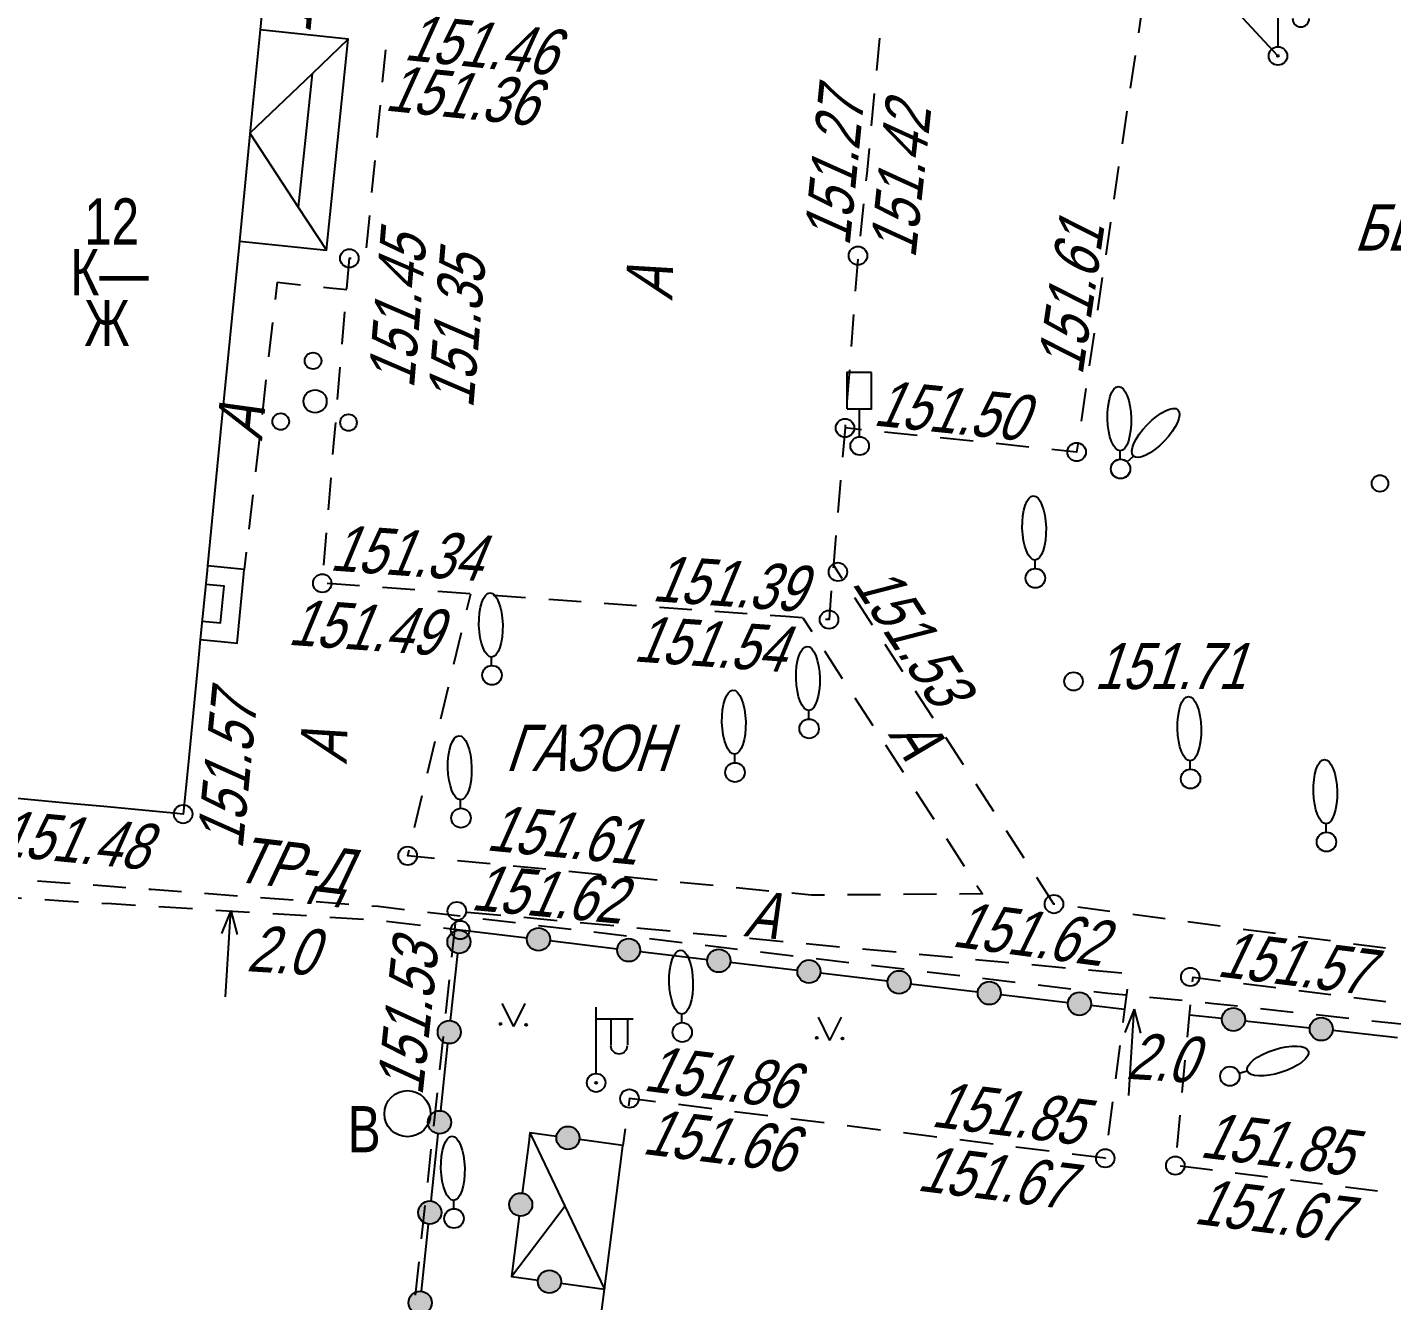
# Model space of a CAD drawing. Header units: metres. Extents: x 4400 to 4556, y 11262 to 11402.
# Drawn here: x 4447.08 to 4476.61, y 11345.81 to 11373.39 of the extents above; entities that cross this region are included whole.
import ezdxf
from ezdxf.enums import TextEntityAlignment as Align

# ---------------------------------------------------------------- set-up
doc = ezdxf.new("R2010")
doc.units = ezdxf.units.M
doc.header["$MEASUREMENT"] = 0
for name, color, linetype, lineweight in [('Вентиляторы', 7, 'Continuous', 25), ('Внутреннее заполнение', 7, 'Continuous', 25), ('Выгребные ямы', 7, 'Continuous', 25), ('Горизонтали', 7, 'Continuous', 25), ('Граница улицы', 7, 'Continuous', 25), ('Здания', 7, 'Continuous', 25), ('Крыльца', 7, 'Continuous', 25), ('Леса и газоны', 7, 'Continuous', 25), ('Ограды', 7, 'Continuous', 25), ('Отдельно стоящее дерево', 7, 'Continuous', 25), ('Светофоры', 7, 'Continuous', 25), ('Фонари', 7, 'Continuous', 25), ('Фонтаны', 7, 'Continuous', 25), ('Части зданий', 7, 'Continuous', 25)]:
    doc.layers.add(name, color=color, linetype=linetype, lineweight=lineweight)
doc.styles.add('Style-RUSSIAN_1251', font='RUSSIAN_1251.shx')
doc.styles.add('Style-RUSSIAN_1251 I 0.32289', font='RUSSIAN_1251.shx', dxfattribs={"oblique": 18.5})

# ---------------------------------------------------------------- blocks, each defined once
blk = doc.blocks.new('PIKET_138')
at = {"layer": 'Горизонтали', "color": 7, "linetype": 'Continuous', "lineweight": 25}
blk.add_arc((0, 0), 0.2, 0, 360, dxfattribs=at)
blk = doc.blocks.new('PIKET_139')
at = {"layer": 'Горизонтали', "color": 7, "linetype": 'Continuous', "lineweight": 25}
blk.add_arc((0, 0), 0.2, 0, 360, dxfattribs=at)
blk = doc.blocks.new('PIKET_140')
at = {"layer": 'Горизонтали', "color": 7, "linetype": 'Continuous', "lineweight": 25}
blk.add_arc((0, 0), 0.2, 0, 360, dxfattribs=at)
blk = doc.blocks.new('PIKET_143')
at = {"layer": 'Горизонтали', "color": 7, "linetype": 'Continuous', "lineweight": 25}
blk.add_arc((0, 0), 0.2, 0, 360, dxfattribs=at)
blk = doc.blocks.new('PIKET_144')
at = {"layer": 'Горизонтали', "color": 7, "linetype": 'Continuous', "lineweight": 25}
blk.add_arc((0, 0), 0.2, 0, 360, dxfattribs=at)
blk = doc.blocks.new('PIKET_145')
at = {"layer": 'Горизонтали', "color": 7, "linetype": 'Continuous', "lineweight": 25}
blk.add_arc((0, 0), 0.2, 0, 360, dxfattribs=at)
blk = doc.blocks.new('PIKET_146')
at = {"layer": 'Горизонтали', "color": 7, "linetype": 'Continuous', "lineweight": 25}
blk.add_arc((0, 0), 0.2, 0, 360, dxfattribs=at)
blk = doc.blocks.new('PIKET_147')
at = {"layer": 'Горизонтали', "color": 7, "linetype": 'Continuous', "lineweight": 25}
blk.add_arc((0, 0), 0.2, 0, 360, dxfattribs=at)
blk = doc.blocks.new('PIKET_148')
at = {"layer": 'Горизонтали', "color": 7, "linetype": 'Continuous', "lineweight": 25}
blk.add_arc((0, 0), 0.2, 0, 360, dxfattribs=at)
blk = doc.blocks.new('PIKET_149')
at = {"layer": 'Горизонтали', "color": 7, "linetype": 'Continuous', "lineweight": 25}
blk.add_arc((0, 0), 0.2, 0, 360, dxfattribs=at)
blk = doc.blocks.new('ARKATR')
at = {"layer": 'Фонтаны', "color": 7, "linetype": 'Continuous', "lineweight": 25, "flags": 128}
for points in [[(0, 1.875), (-0.169, 1.361)], [(0, 0), (0, 1.875)], [(0, 1.875), (0.17, 1.361)]]:
    blk.add_lwpolyline(points, dxfattribs=at)
blk = doc.blocks.new('PIKET_150')
at = {"layer": 'Горизонтали', "color": 7, "linetype": 'Continuous', "lineweight": 25}
blk.add_arc((0, 0), 0.2, 0, 360, dxfattribs=at)
blk = doc.blocks.new('PIKET_151')
at = {"layer": 'Горизонтали', "color": 7, "linetype": 'Continuous', "lineweight": 25}
blk.add_arc((0, 0), 0.2, 0, 360, dxfattribs=at)
blk = doc.blocks.new('PIKET_152')
at = {"layer": 'Горизонтали', "color": 7, "linetype": 'Continuous', "lineweight": 25}
blk.add_arc((0, 0), 0.2, 0, 360, dxfattribs=at)
blk = doc.blocks.new('PIKET_168')
at = {"layer": 'Горизонтали', "color": 7, "linetype": 'Continuous', "lineweight": 25}
blk.add_arc((0, 0), 0.2, 0, 360, dxfattribs=at)
blk = doc.blocks.new('KUST1_18')
at = {"layer": 'Отдельно стоящее дерево', "color": 7, "linetype": 'Continuous', "lineweight": 25}
for centre, radius in [((-0.044, 0.877), 0.18), ((0, 0), 0.25), ((-0.745, -0.439), 0.18), ((0.723, -0.461), 0.18)]:
    blk.add_arc(centre, radius, 0, 360, dxfattribs=at)
blk = doc.blocks.new('PIKET_172')
at = {"layer": 'Горизонтали', "color": 7, "linetype": 'Continuous', "lineweight": 25}
blk.add_arc((0, 0), 0.2, 0, 360, dxfattribs=at)
blk = doc.blocks.new('FONAR5_4')
at = {"layer": 'Фонари', "color": 7, "linetype": 'Continuous', "lineweight": 25}
for p, q in [((0.003, 0.2), (0.003, 1.641)), ((0.017, 1.388), (0.805, 1.388)), ((0.322, 1.371), (0.322, 0.816)), ((0.676, 1.378), (0.676, 0.823))]:
    blk.add_line(p, q, dxfattribs=at)
for centre, radius, start, end in [((0.496, 0.809), 0.181, 180, 0), ((0, 0), 0.2, 0, 360), ((0, 0), 0.02, 0, 360)]:
    blk.add_arc(centre, radius, start, end, dxfattribs=at)
blk = doc.blocks.new('DORZN1_6')
at = {"layer": 'Светофоры', "color": 7, "linetype": 'Continuous', "lineweight": 25}
for p, q in [((-0.27, 0.806), (-0.27, 1.603)), ((-0.27, 1.598), (0.252, 1.598)), ((0.252, 0.792), (0.252, 1.589)), ((-0.27, 0.801), (0.248, 0.801)), ((-0.004, 0.2), (-0.004, 0.801))]:
    blk.add_line(p, q, dxfattribs=at)
blk.add_arc((0, 0), 0.2, 0, 360, dxfattribs=at)
blk = doc.blocks.new('PIKET_174')
at = {"layer": 'Горизонтали', "color": 7, "linetype": 'Continuous', "lineweight": 25}
blk.add_arc((0, 0), 0.2, 0, 360, dxfattribs=at)
blk = doc.blocks.new('PIKET_175')
at = {"layer": 'Горизонтали', "color": 7, "linetype": 'Continuous', "lineweight": 25}
blk.add_arc((0, 0), 0.2, 0, 360, dxfattribs=at)
blk = doc.blocks.new('STRFON_1')
at = {"layer": 'Фонари', "color": 7, "linetype": 'Continuous', "lineweight": 25, "flags": 128}
for points in [[(0, 0), (2.5, 0)], [(2.5, 0), (2.025, 0.157)], [(2.5, 0), (2.025, -0.157)]]:
    blk.add_lwpolyline(points, dxfattribs=at)
blk = doc.blocks.new('msdElementTypeLineString_40')
at = {"layer": 'Граница улицы', "color": 7, "linetype": 'Continuous', "lineweight": 25}
for p, q in [((1.282, 6.18), (1.365, 6.526)), ((8.553, 6.01), (8.747, 5.712)), ((0.998, 5.002), (1.165, 5.694)), ((9.019, 5.293), (9.407, 4.696)), ((0.715, 3.824), (0.882, 4.516)), ((9.68, 4.276), (10.067, 3.68)), ((0.432, 2.646), (0.598, 3.338)), ((10.34, 3.26), (10.728, 2.663)), ((0.148, 1.467), (0.315, 2.16)), ((11, 2.244), (11.388, 1.647)), ((11.661, 1.228), (12.048, 0.631)), ((1.785, 0.68), (1.077, 0.749)), ((2.991, 0.562), (2.283, 0.631)), ((4.197, 0.444), (3.489, 0.513)), ((5.403, 0.326), (4.695, 0.396)), ((6.61, 0.209), (5.901, 0.278)), ((7.816, 0.091), (7.107, 0.16)), ((10.235, 0.012), (9.523, 0.006)), ((11.447, 0.021), (10.735, 0.016))]:
    blk.add_line(p, q, dxfattribs=at)
at = {"layer": 'Граница улицы', "color": 7, "linetype": 'Continuous', "lineweight": 25, "flags": 128}
for points in [[(0.579, 0.798), (0.001, 0.854), (0.031, 0.981)], [(9.023, 0.003), (8.742, 0), (8.313, 0.042)], [(12.321, 0.212), (12.44, 0.029), (11.947, 0.025)]]:
    blk.add_lwpolyline(points, dxfattribs=at)
blk = doc.blocks.new('msdElementTypeLineString_41')
at = {"layer": 'Части зданий', "color": 7, "linetype": 'Continuous', "lineweight": 25}
for p, q in [((0.712, 6.22), (0.669, 5.846)), ((0.612, 5.35), (0.527, 4.603)), ((0.47, 4.106), (0.385, 3.359)), ((0.328, 2.862), (0.243, 2.115)), ((0.186, 1.618), (0.1, 0.871)), ((0.044, 0.374), (0.001, 0.001))]:
    blk.add_line(p, q, dxfattribs=at)
blk = doc.blocks.new('msdElementTypeLineString_42')
at = {"layer": 'Граница улицы', "color": 7, "linetype": 'Continuous', "lineweight": 25}
blk.add_line((0.001, 0.157), (0.506, 0.105), dxfattribs=at)
at = {"layer": 'Граница улицы', "color": 7, "linetype": 'Continuous', "lineweight": 25, "flags": 128}
blk.add_lwpolyline([(1.003, 0.053), (1.132, 0.04), (1.508, 0.001)], dxfattribs=at)
blk = doc.blocks.new('msdElementTypeLineString_43')
at = {"layer": 'Граница улицы', "color": 7, "linetype": 'Continuous', "lineweight": 25}
for p, q in [((4.966, 21.578), (5.308, 21.476)), ((5.788, 21.334), (6.473, 21.131)), ((6.952, 20.989), (7.637, 20.785)), ((8.048, 20.599), (7.944, 19.892)), ((7.871, 19.398), (7.767, 18.691)), ((7.694, 18.196), (7.59, 17.489)), ((7.517, 16.995), (7.413, 16.288)), ((7.34, 15.793), (7.236, 15.086)), ((7.163, 14.592), (7.059, 13.885)), ((6.986, 13.39), (6.882, 12.683)), ((6.809, 12.189), (6.705, 11.482)), ((6.632, 10.987), (6.528, 10.28)), ((6.455, 9.786), (6.351, 9.079)), ((6.278, 8.584), (6.174, 7.877)), ((6.101, 7.383), (5.997, 6.676)), ((5.924, 6.181), (5.82, 5.474)), ((5.747, 4.98), (5.643, 4.273)), ((5.57, 3.778), (5.466, 3.071)), ((5.393, 2.576), (5.289, 1.87)), ((5.216, 1.375), (5.112, 0.668)), ((0.356, 0.484), (0.001, 0.521)), ((1.564, 0.358), (0.854, 0.432)), ((2.772, 0.233), (2.062, 0.307)), ((3.98, 0.107), (3.27, 0.181))]:
    blk.add_line(p, q, dxfattribs=at)
at = {"layer": 'Граница улицы', "color": 7, "linetype": 'Continuous', "lineweight": 25, "flags": 128}
blk.add_lwpolyline([(5.039, 0.173), (5.014, 0), (4.478, 0.056)], dxfattribs=at)
blk = doc.blocks.new('GAZON_2')
at = {"layer": 'Леса и газоны', "color": 7, "linetype": 'Continuous', "lineweight": 25}
for p in [(-0.248, 0.499), (0.251, 0.502)]:
    blk.add_line(p, (0, 0), dxfattribs=at)
for centre in [(-0.276, 0.057), (0.279, 0.039)]:
    blk.add_arc(centre, 0.02, 0, 360, dxfattribs=at)
blk.add_point((-0.29, 0.043), dxfattribs=at)
blk = doc.blocks.new('GAZON_3')
at = {"layer": 'Леса и газоны', "color": 7, "linetype": 'Continuous', "lineweight": 25}
for p in [(-0.248, 0.499), (0.251, 0.502)]:
    blk.add_line(p, (0, 0), dxfattribs=at)
for centre in [(-0.276, 0.057), (0.279, 0.039)]:
    blk.add_arc(centre, 0.02, 0, 360, dxfattribs=at)
blk.add_point((-0.29, 0.043), dxfattribs=at)
blk = doc.blocks.new('msdElementTypeLineString_44')
at = {"layer": 'Ограды', "linetype": 'Continuous', "lineweight": 25}
h = blk.add_hatch(color=7, dxfattribs=at)
edge = h.paths.add_edge_path()
edge.add_arc((2.456, 20.768), 0.25, 0, 360)
h = blk.add_hatch(color=7, dxfattribs=at)
edge = h.paths.add_edge_path()
edge.add_arc((4.178, 20.823), 0.25, 0, 360)
h = blk.add_hatch(color=7, dxfattribs=at)
edge = h.paths.add_edge_path()
edge.add_arc((6.13, 20.59), 0.25, 0, 360)
h = blk.add_hatch(color=7, dxfattribs=at)
edge = h.paths.add_edge_path()
edge.add_arc((8.081, 20.358), 0.25, 0, 360)
h = blk.add_hatch(color=7, dxfattribs=at)
edge = h.paths.add_edge_path()
edge.add_arc((10.032, 20.125), 0.25, 0, 360)
h = blk.add_hatch(color=7, dxfattribs=at)
edge = h.paths.add_edge_path()
edge.add_arc((11.984, 19.892), 0.25, 0, 360)
h = blk.add_hatch(color=7, dxfattribs=at)
edge = h.paths.add_edge_path()
edge.add_arc((13.935, 19.659), 0.25, 0, 360)
h = blk.add_hatch(color=7, dxfattribs=at)
edge = h.paths.add_edge_path()
edge.add_arc((15.887, 19.426), 0.25, 0, 360)
h = blk.add_hatch(color=7, dxfattribs=at)
edge = h.paths.add_edge_path()
edge.add_arc((2.246, 18.814), 0.25, 0, 360)
h = blk.add_hatch(color=7, dxfattribs=at)
edge = h.paths.add_edge_path()
edge.add_arc((2.036, 16.86), 0.25, 0, 360)
h = blk.add_hatch(color=7, dxfattribs=at)
edge = h.paths.add_edge_path()
edge.add_arc((1.826, 14.906), 0.25, 0, 360)
h = blk.add_hatch(color=7, dxfattribs=at)
edge = h.paths.add_edge_path()
edge.add_arc((1.616, 12.952), 0.25, 0, 360)
h = blk.add_hatch(color=7, dxfattribs=at)
edge = h.paths.add_edge_path()
edge.add_arc((1.406, 10.998), 0.25, 0, 360)
h = blk.add_hatch(color=7, dxfattribs=at)
edge = h.paths.add_edge_path()
edge.add_arc((1.196, 9.044), 0.25, 0, 360)
h = blk.add_hatch(color=7, dxfattribs=at)
edge = h.paths.add_edge_path()
edge.add_arc((0.986, 7.09), 0.25, 0, 360)
h = blk.add_hatch(color=7, dxfattribs=at)
edge = h.paths.add_edge_path()
edge.add_arc((0.776, 5.136), 0.25, 0, 360)
h = blk.add_hatch(color=7, dxfattribs=at)
edge = h.paths.add_edge_path()
edge.add_arc((0.566, 3.182), 0.25, 0, 360)
h = blk.add_hatch(color=7, dxfattribs=at)
edge = h.paths.add_edge_path()
edge.add_arc((0.356, 1.227), 0.25, 0, 360)
at = {"layer": 'Ограды', "color": 7, "linetype": 'Continuous', "lineweight": 25}
for p, q in [((4.426, 20.794), (5.881, 20.62)), ((2.273, 19.062), (2.429, 20.519)), ((6.378, 20.561), (7.833, 20.387)), ((8.329, 20.328), (9.784, 20.154)), ((10.28, 20.095), (11.735, 19.922)), ((12.232, 19.862), (13.687, 19.689)), ((14.183, 19.63), (15.638, 19.456)), ((16.135, 19.397), (16.862, 19.31)), ((2.063, 17.108), (2.219, 18.565)), ((1.853, 15.154), (2.009, 16.611)), ((1.643, 13.2), (1.799, 14.657)), ((1.433, 11.246), (1.589, 12.703)), ((1.223, 9.292), (1.379, 10.749)), ((1.013, 7.338), (1.169, 8.795)), ((0.803, 5.384), (0.959, 6.841)), ((0.593, 3.43), (0.749, 4.887)), ((0.383, 1.476), (0.539, 2.933)), ((0.251, 0.25), (0.329, 0.979))]:
    blk.add_line(p, q, dxfattribs=at)
at = {"layer": 'Ограды', "color": 7, "linetype": 'Continuous', "lineweight": 25, "flags": 128}
blk.add_lwpolyline([(2.483, 21.016), (2.484, 21.025), (3.93, 20.853)], dxfattribs=at)
at = {"layer": 'Ограды', "color": 7, "linetype": 'Continuous', "lineweight": 25}
for centre in [(2.456, 20.768), (2.456, 20.768), (4.178, 20.823), (4.178, 20.823), (6.13, 20.59), (6.13, 20.59), (8.081, 20.358), (8.081, 20.358), (10.032, 20.125), (10.032, 20.125), (11.984, 19.892), (11.984, 19.892), (13.935, 19.659), (13.935, 19.659), (15.887, 19.426), (15.887, 19.426), (2.246, 18.814), (2.246, 18.814), (2.036, 16.86), (2.036, 16.86), (1.826, 14.906), (1.826, 14.906), (1.616, 12.952), (1.616, 12.952), (1.406, 10.998), (1.406, 10.998), (1.196, 9.044), (1.196, 9.044), (0.986, 7.09), (0.986, 7.09), (0.776, 5.136), (0.776, 5.136), (0.566, 3.182), (0.566, 3.182), (0.356, 1.227), (0.356, 1.227)]:
    blk.add_circle(centre, 0.25, dxfattribs=at)
blk = doc.blocks.new('msdElementTypeLineString_56')
at = {"layer": 'Граница улицы', "color": 7, "linetype": 'Continuous', "lineweight": 25}
for p, q in [((12.061, 12.592), (11.995, 11.893)), ((1.308, 11.639), (1.376, 12.337)), ((11.948, 11.396), (11.882, 10.697)), ((1.076, 9.248), (1.144, 9.946)), ((11.715, 9.004), (11.641, 8.307)), ((0.959, 8.052), (1.027, 8.75)), ((11.591, 7.809), (11.538, 7.11)), ((0.432, 5.967), (0.491, 6.666)), ((11.5, 6.611), (11.448, 5.912)), ((0.333, 4.77), (0.391, 5.469)), ((11.41, 5.413), (11.357, 4.714)), ((0.133, 2.376), (0.191, 3.074)), ((11.219, 3.018), (11.159, 2.32)), ((0.033, 1.178), (0.091, 1.877)), ((0.808, 0.73), (0.109, 0.78)), ((2.007, 0.644), (1.307, 0.694)), ((3.205, 0.558), (2.505, 0.608)), ((4.403, 0.472), (3.703, 0.522)), ((5.601, 0.386), (4.902, 0.436)), ((6.8, 0.3), (6.1, 0.35)), ((7.998, 0.214), (7.298, 0.264)), ((9.196, 0.128), (8.496, 0.178))]:
    blk.add_line(p, q, dxfattribs=at)
at = {"layer": 'Граница улицы', "color": 7, "linetype": 'Continuous', "lineweight": 25, "flags": 128}
for points in [[(1.192, 10.444), (1.227, 10.807), (1.26, 11.142)], [(11.835, 10.2), (11.784, 9.661), (11.767, 9.501)], [(0.532, 7.164), (0.587, 7.825), (0.625, 7.83)], [(0.233, 3.573), (0.254, 3.825), (0.291, 4.272)], [(11.32, 4.216), (11.315, 4.151), (11.261, 3.517)], [(11.117, 1.821), (11.063, 1.187), (11.058, 1.123)], [(11.018, 0.624), (10.969, 0.001), (10.893, 0.006)], [(10.394, 0.042), (10.027, 0.068), (9.695, 0.092)]]:
    blk.add_lwpolyline(points, dxfattribs=at)
blk = doc.blocks.new('msdElementTypeLineString_57')
at = {"layer": 'Граница улицы', "color": 7, "linetype": 'Continuous', "lineweight": 25}
for p, q in [((0.173, 1.344), (0.282, 2.191)), ((0, 0), (0.109, 0.848))]:
    blk.add_line(p, q, dxfattribs=at)
blk = doc.blocks.new('msdElementTypeLineString_58')
at = {"layer": 'Граница улицы', "color": 7, "linetype": 'Continuous', "lineweight": 25}
for p, q in [((2.524, 21.362), (3.248, 21.294)), ((2.192, 20.387), (2.269, 21.11)), ((3.746, 21.248), (4.47, 21.181)), ((4.968, 21.134), (5.692, 21.067)), ((6.19, 21.02), (6.914, 20.953)), ((7.412, 20.907), (8.137, 20.839)), ((8.635, 20.793), (9.359, 20.725)), ((9.857, 20.679), (10.581, 20.611)), ((11.079, 20.565), (11.803, 20.498)), ((12.301, 20.451), (13.025, 20.384)), ((13.523, 20.337), (14.248, 20.27)), ((14.745, 20.224), (15.47, 20.156)), ((15.968, 20.11), (16.692, 20.042)), ((2.061, 19.166), (2.138, 19.89)), ((1.929, 17.946), (2.007, 18.669)), ((16.648, 18.471), (16.554, 17.749)), ((1.798, 16.726), (1.876, 17.449)), ((7.814, 17.099), (7.092, 17.19)), ((16.49, 17.253), (16.397, 16.532)), ((9.032, 16.946), (8.31, 17.037)), ((10.249, 16.793), (9.528, 16.884)), ((5.942, 16.668), (5.891, 16.308)), ((11.467, 16.64), (10.746, 16.731)), ((12.685, 16.487), (11.963, 16.578)), ((13.903, 16.334), (13.181, 16.425)), ((15.121, 16.181), (14.399, 16.272)), ((1.667, 15.505), (1.745, 16.228)), ((1.536, 14.285), (1.614, 15.008)), ((1.405, 13.064), (1.482, 13.788)), ((1.274, 11.844), (1.351, 12.567)), ((1.142, 10.623), (1.22, 11.347)), ((1.011, 9.403), (1.089, 10.126)), ((0.88, 8.182), (0.958, 8.906)), ((0.749, 6.962), (0.827, 7.685)), ((0.618, 5.742), (0.695, 6.465)), ((0.487, 4.521), (0.564, 5.244)), ((0.355, 3.301), (0.433, 4.024)), ((0.224, 2.08), (0.302, 2.803)), ((0.093, 0.86), (0.171, 1.583)), ((0.001, 0.001), (0.04, 0.363))]:
    blk.add_line(p, q, dxfattribs=at)
at = {"layer": 'Граница улицы', "color": 7, "linetype": 'Continuous', "lineweight": 25, "flags": 128}
for points in [[(16.805, 19.688), (16.749, 19.258), (16.712, 18.967)], [(6.596, 17.252), (6.034, 17.323), (6.011, 17.163)], [(16.333, 16.036), (16.332, 16.029), (15.617, 16.119)]]:
    blk.add_lwpolyline(points, dxfattribs=at)
blk = doc.blocks.new('DEREVO_101')
at = {"layer": 'Отдельно стоящее дерево', "color": 7, "linetype": 'Continuous', "lineweight": 25, "flags": 128}
blk.add_lwpolyline([(-0.007, 0.21), (-0.007, 0.393)], dxfattribs=at)
at = {"layer": 'Отдельно стоящее дерево', "color": 7, "linetype": 'Continuous', "lineweight": 25}
blk.add_arc((0, 0), 0.21, 0, 359.99999, dxfattribs=at)
blk.add_ellipse((-0.0255, 1.088), major_axis=(-0.0185, 0.695), ratio=0.3698286, dxfattribs=at)
blk = doc.blocks.new('DEREVO_102')
at = {"layer": 'Отдельно стоящее дерево', "color": 7, "linetype": 'Continuous', "lineweight": 25, "flags": 128}
blk.add_lwpolyline([(-0.007, 0.21), (-0.007, 0.393)], dxfattribs=at)
at = {"layer": 'Отдельно стоящее дерево', "color": 7, "linetype": 'Continuous', "lineweight": 25}
blk.add_arc((0, 0), 0.21, 0, 359.99999, dxfattribs=at)
blk.add_ellipse((-0.0255, 1.088), major_axis=(-0.0185, 0.695), ratio=0.3698286, dxfattribs=at)
blk = doc.blocks.new('DEREVO_103')
at = {"layer": 'Отдельно стоящее дерево', "color": 7, "linetype": 'Continuous', "lineweight": 25, "flags": 128}
blk.add_lwpolyline([(-0.007, 0.21), (-0.007, 0.393)], dxfattribs=at)
at = {"layer": 'Отдельно стоящее дерево', "color": 7, "linetype": 'Continuous', "lineweight": 25}
blk.add_arc((0, 0), 0.21, 0, 360, dxfattribs=at)
blk.add_ellipse((-0.025, 1.088), major_axis=(-0.019, 0.695), ratio=0.369829, dxfattribs=at)
blk = doc.blocks.new('DEREVO_104')
at = {"layer": 'Отдельно стоящее дерево', "color": 7, "linetype": 'Continuous', "lineweight": 25, "flags": 128}
blk.add_lwpolyline([(-0.007, 0.21), (-0.007, 0.393)], dxfattribs=at)
at = {"layer": 'Отдельно стоящее дерево', "color": 7, "linetype": 'Continuous', "lineweight": 25}
blk.add_arc((0, 0), 0.21, 0, 360, dxfattribs=at)
blk.add_ellipse((-0.025, 1.088), major_axis=(-0.019, 0.695), ratio=0.369829, dxfattribs=at)
blk = doc.blocks.new('DEREVO_105')
at = {"layer": 'Отдельно стоящее дерево', "color": 7, "linetype": 'Continuous', "lineweight": 25, "flags": 128}
blk.add_lwpolyline([(-0.007, 0.21), (-0.007, 0.393)], dxfattribs=at)
at = {"layer": 'Отдельно стоящее дерево', "color": 7, "linetype": 'Continuous', "lineweight": 25}
blk.add_arc((0, 0), 0.21, 0, 359.99999, dxfattribs=at)
blk.add_ellipse((-0.0255, 1.088), major_axis=(-0.0185, 0.695), ratio=0.3698286, dxfattribs=at)
blk = doc.blocks.new('DEREVO_106')
at = {"layer": 'Отдельно стоящее дерево', "color": 7, "linetype": 'Continuous', "lineweight": 25, "flags": 128}
blk.add_lwpolyline([(-0.007, 0.21), (-0.007, 0.393)], dxfattribs=at)
at = {"layer": 'Отдельно стоящее дерево', "color": 7, "linetype": 'Continuous', "lineweight": 25}
blk.add_arc((0, 0), 0.21, 0, 359.99999, dxfattribs=at)
blk.add_ellipse((-0.0255, 1.088), major_axis=(-0.0185, 0.695), ratio=0.3698286, dxfattribs=at)
blk = doc.blocks.new('DEREVO_107')
at = {"layer": 'Отдельно стоящее дерево', "color": 7, "linetype": 'Continuous', "lineweight": 25, "flags": 128}
blk.add_lwpolyline([(-0.007, 0.21), (-0.007, 0.393)], dxfattribs=at)
at = {"layer": 'Отдельно стоящее дерево', "color": 7, "linetype": 'Continuous', "lineweight": 25}
blk.add_arc((0, 0), 0.21, 0, 359.99999, dxfattribs=at)
blk.add_ellipse((-0.0255, 1.088), major_axis=(-0.0185, 0.695), ratio=0.3698286, dxfattribs=at)
blk = doc.blocks.new('DEREVO_108')
at = {"layer": 'Отдельно стоящее дерево', "color": 7, "linetype": 'Continuous', "lineweight": 25, "flags": 128}
blk.add_lwpolyline([(-0.007, 0.21), (-0.007, 0.393)], dxfattribs=at)
at = {"layer": 'Отдельно стоящее дерево', "color": 7, "linetype": 'Continuous', "lineweight": 25}
blk.add_arc((0, 0), 0.21, 0, 360, dxfattribs=at)
blk.add_ellipse((-0.026, 1.088), major_axis=(-0.019, 0.695), ratio=0.369829, dxfattribs=at)
blk = doc.blocks.new('DEREVO_109')
at = {"layer": 'Отдельно стоящее дерево', "color": 7, "linetype": 'Continuous', "lineweight": 25, "flags": 128}
blk.add_lwpolyline([(-0.007, 0.21), (-0.007, 0.393)], dxfattribs=at)
at = {"layer": 'Отдельно стоящее дерево', "color": 7, "linetype": 'Continuous', "lineweight": 25}
blk.add_arc((0, 0), 0.21, 0, 359.99999, dxfattribs=at)
blk.add_ellipse((-0.0255, 1.088), major_axis=(-0.0185, 0.695), ratio=0.3698286, dxfattribs=at)
blk = doc.blocks.new('KUST1_20')
at = {"layer": 'Отдельно стоящее дерево', "color": 7, "linetype": 'Continuous', "lineweight": 25}
for centre, radius in [((-0.044, 0.877), 0.18), ((0, 0), 0.25), ((-0.745, -0.439), 0.18), ((0.723, -0.461), 0.18)]:
    blk.add_arc(centre, radius, 0, 360, dxfattribs=at)
blk = doc.blocks.new('DEREVO_164')
at = {"layer": 'Отдельно стоящее дерево', "color": 7, "linetype": 'Continuous', "lineweight": 25, "flags": 128}
blk.add_lwpolyline([(-0.007, 0.21), (-0.007, 0.393)], dxfattribs=at)
at = {"layer": 'Отдельно стоящее дерево', "color": 7, "linetype": 'Continuous', "lineweight": 25}
blk.add_arc((0, 0), 0.21, 0, 360, dxfattribs=at)
blk.add_ellipse((-0.026, 1.088), major_axis=(-0.019, 0.695), ratio=0.369829, dxfattribs=at)
blk = doc.blocks.new('DEREVO_165')
at = {"layer": 'Отдельно стоящее дерево', "color": 7, "linetype": 'Continuous', "lineweight": 25, "flags": 128}
blk.add_lwpolyline([(-0.007, 0.21), (-0.007, 0.393)], dxfattribs=at)
at = {"layer": 'Отдельно стоящее дерево', "color": 7, "linetype": 'Continuous', "lineweight": 25}
blk.add_arc((0, 0), 0.21, 0, 359.99999, dxfattribs=at)
blk.add_ellipse((-0.0255, 1.088), major_axis=(-0.0185, 0.695), ratio=0.3698286, dxfattribs=at)
blk = doc.blocks.new('FONAR5_8')
at = {"layer": 'Фонари', "color": 7, "linetype": 'Continuous', "lineweight": 25}
for p, q in [((0.003, 0.2), (0.003, 1.641)), ((0.017, 1.388), (0.805, 1.388)), ((0.322, 1.371), (0.322, 0.816)), ((0.676, 1.378), (0.676, 0.823))]:
    blk.add_line(p, q, dxfattribs=at)
for centre, radius, start, end in [((0.496, 0.809), 0.181, 180, 0), ((0, 0), 0.2, 0, 360), ((0, 0), 0.02, 0, 360)]:
    blk.add_arc(centre, radius, start, end, dxfattribs=at)
blk = doc.blocks.new('KOLOD_46')
at = {"layer": 'Вентиляторы', "color": 7, "linetype": 'Continuous', "lineweight": 25}
blk.add_arc((0, 0), 0.5, 0, 360, dxfattribs=at)
blk = doc.blocks.new('ARKATR_1')
at = {"layer": 'Фонтаны', "color": 7, "linetype": 'Continuous', "lineweight": 25, "flags": 128}
for points in [[(0, 1.875), (-0.169, 1.361)], [(0, 0), (0, 1.875)], [(0, 1.875), (0.17, 1.361)]]:
    blk.add_lwpolyline(points, dxfattribs=at)
blk = doc.blocks.new('msdElementTypeLineString_66')
at = {"layer": 'Ограды', "linetype": 'Continuous', "lineweight": 25}
h = blk.add_hatch(color=7, dxfattribs=at)
edge = h.paths.add_edge_path()
edge.add_arc((1.472, 3.523), 0.25, 0, 360)
h = blk.add_hatch(color=7, dxfattribs=at)
edge = h.paths.add_edge_path()
edge.add_arc((0.45, 2.079), 0.25, 0, 360)
h = blk.add_hatch(color=7, dxfattribs=at)
edge = h.paths.add_edge_path()
edge.add_arc((1.072, 0.411), 0.25, 0, 360)
at = {"layer": 'Ограды', "color": 7, "linetype": 'Continuous', "lineweight": 25}
for p, q in [((2.66, 3.362), (1.72, 3.49)), ((1.32, 0.378), (2.26, 0.25))]:
    blk.add_line(p, q, dxfattribs=at)
at = {"layer": 'Ограды', "color": 7, "linetype": 'Continuous', "lineweight": 25, "flags": 128}
for points in [[(1.224, 3.557), (0.65, 3.635), (0.623, 3.426), (0.482, 2.327)], [(0.418, 1.831), (0.25, 0.523), (0.824, 0.445)]]:
    blk.add_lwpolyline(points, dxfattribs=at)
at = {"layer": 'Ограды', "color": 7, "linetype": 'Continuous', "lineweight": 25}
for centre in [(1.472, 3.523), (1.472, 3.523), (0.45, 2.079), (0.45, 2.079), (1.072, 0.411), (1.072, 0.411)]:
    blk.add_circle(centre, 0.25, dxfattribs=at)
blk = doc.blocks.new('DEREVO_274')
at = {"layer": 'Отдельно стоящее дерево', "color": 7, "linetype": 'Continuous', "lineweight": 25, "flags": 128}
blk.add_lwpolyline([(-0.007, 0.21), (-0.007, 0.393)], dxfattribs=at)
at = {"layer": 'Отдельно стоящее дерево', "color": 7, "linetype": 'Continuous', "lineweight": 25}
blk.add_arc((0, 0), 0.21, 0, 360, dxfattribs=at)
blk.add_ellipse((-0.025, 1.088), major_axis=(-0.019, 0.695), ratio=0.369829, dxfattribs=at)
blk = doc.blocks.new('msdElementTypeLineString_77')
at = {"layer": 'Граница улицы', "color": 7, "linetype": 'Continuous', "lineweight": 25}
for p, q in [((0.848, 11.297), (0.464, 11.887)), ((1.504, 10.287), (1.12, 10.878)), ((2.16, 9.278), (1.777, 9.868)), ((2.816, 8.268), (2.433, 8.859)), ((3.472, 7.258), (3.089, 7.849)), ((4.129, 6.249), (3.745, 6.839)), ((5.986, 5.093), (5.288, 5.186)), ((7.18, 4.934), (6.482, 5.027)), ((8.373, 4.774), (7.675, 4.867)), ((9.567, 4.615), (8.869, 4.708)), ((10.76, 4.456), (10.062, 4.549)), ((11.954, 4.297), (11.256, 4.39))]:
    blk.add_line(p, q, dxfattribs=at)
at = {"layer": 'Граница улицы', "color": 7, "linetype": 'Continuous', "lineweight": 25, "flags": 128}
for points in [[(0.192, 12.307), (0.099, 12.449), (0, 12.602)], [(4.793, 5.252), (4.775, 5.254), (4.401, 5.83)]]:
    blk.add_lwpolyline(points, dxfattribs=at)
blk = doc.blocks.new('msdElementTypeLineString_82')
at = {"layer": 'Ограды', "linetype": 'Continuous', "lineweight": 25}
h = blk.add_hatch(color=7, dxfattribs=at)
edge = h.paths.add_edge_path()
edge.add_arc((1.201, 13.711), 0.25, 0, 360)
h = blk.add_hatch(color=7, dxfattribs=at)
edge = h.paths.add_edge_path()
edge.add_arc((3.102, 13.503), 0.25, 0, 360)
at = {"layer": 'Ограды', "color": 7, "linetype": 'Continuous', "lineweight": 25}
for p, q in [((0.25, 13.815), (0.952, 13.738)), ((1.449, 13.684), (2.853, 13.53)), ((3.35, 13.476), (4.753, 13.322))]:
    blk.add_line(p, q, dxfattribs=at)
for centre in [(1.201, 13.711), (1.201, 13.711), (3.102, 13.503), (3.102, 13.503)]:
    blk.add_circle(centre, 0.25, dxfattribs=at)
blk = doc.blocks.new('msdElementTypeShape_3')
at = {"layer": 'Граница улицы', "color": 7, "linetype": 'Continuous', "lineweight": 25}
for p, q in [((1.478, 14.289), (2.174, 14.202)), ((2.67, 14.14), (3.366, 14.053)), ((3.862, 13.991), (4.558, 13.904)), ((0.15, 11.934), (0.216, 12.633)), ((0.037, 10.738), (0.103, 11.437)), ((0.803, 10.246), (0.107, 10.334)), ((1.995, 10.095), (1.299, 10.183)), ((3.186, 9.943), (2.491, 10.031)), ((4.378, 9.792), (3.682, 9.88))]:
    blk.add_line(p, q, dxfattribs=at)
at = {"layer": 'Граница улицы', "color": 7, "linetype": 'Continuous', "lineweight": 25, "flags": 128}
for points in [[(0.375, 14.326), (0.385, 14.426), (0.981, 14.351)], [(0.262, 13.13), (0.308, 13.616), (0.328, 13.829)]]:
    blk.add_lwpolyline(points, dxfattribs=at)
blk = doc.blocks.new('msdElementTypeLineString_93')
at = {"layer": 'Фонтаны', "color": 7, "linetype": 'Continuous', "lineweight": 25}
for p, q in [((2.387, 9.794), (3.119, 9.716)), ((3.616, 9.664), (4.348, 9.586)), ((4.845, 9.534), (5.577, 9.456)), ((6.074, 9.404), (6.806, 9.327)), ((7.304, 9.274), (8.036, 9.197)), ((1.359, 8.173), (1.48, 8.899)), ((8.533, 9.144), (9.265, 9.067)), ((9.762, 9.014), (10.494, 8.937)), ((10.991, 8.884), (11.723, 8.807)), ((12.221, 8.754), (12.952, 8.677)), ((13.45, 8.625), (14.182, 8.547)), ((14.679, 8.495), (15.411, 8.417)), ((15.908, 8.365), (16.64, 8.287)), ((17.137, 8.235), (17.869, 8.158)), ((18.367, 8.105), (19.099, 8.028)), ((19.596, 7.975), (20.328, 7.898)), ((1.156, 6.953), (1.277, 7.68)), ((20.825, 7.845), (21.557, 7.768)), ((22.054, 7.715), (22.786, 7.638)), ((25.753, 7.455), (26.487, 7.41)), ((26.986, 7.379), (27.721, 7.334)), ((28.22, 7.304), (28.955, 7.259)), ((29.454, 7.228), (30.188, 7.183)), ((30.686, 7.138), (31.417, 7.051)), ((31.914, 6.992), (32.279, 6.948)), ((0.954, 5.734), (1.074, 6.46)), ((0.751, 4.515), (0.872, 5.241)), ((0.548, 3.296), (0.669, 4.022)), ((0.345, 2.076), (0.466, 2.802)), ((0.143, 0.857), (0.263, 1.583)), ((0, 0.001), (0.061, 0.364))]:
    blk.add_line(p, q, dxfattribs=at)
at = {"layer": 'Фонтаны', "color": 7, "linetype": 'Continuous', "lineweight": 25, "flags": 128}
for points in [[(1.562, 9.392), (1.642, 9.872), (1.89, 9.846)], [(23.285, 7.606), (23.686, 7.582), (24.02, 7.561)], [(24.519, 7.531), (24.729, 7.518), (25.254, 7.486)]]:
    blk.add_lwpolyline(points, dxfattribs=at)
blk = doc.blocks.new('msdElementTypeLineString_94')
at = {"layer": 'Фонтаны', "color": 7, "linetype": 'Continuous', "lineweight": 25}
for p, q in [((27.141, 8.238), (27.85, 8.185)), ((28.348, 8.148), (29.056, 8.095)), ((29.555, 8.058), (30.263, 8.005)), ((31.964, 7.83), (32.67, 7.746)), ((33.166, 7.687), (33.871, 7.603)), ((34.368, 7.543), (35.073, 7.459)), ((35.569, 7.4), (36.275, 7.316)), ((36.771, 7.257), (37.476, 7.173)), ((37.973, 7.113), (38.678, 7.029)), ((39.175, 6.97), (39.88, 6.886)), ((40.376, 6.827), (41.082, 6.742)), ((41.578, 6.683), (42.283, 6.599)), ((42.78, 6.54), (43.485, 6.456)), ((43.981, 6.396), (44.687, 6.312)), ((45.183, 6.253), (45.888, 6.169)), ((47.589, 5.987), (48.296, 5.92)), ((49.997, 5.743), (50.703, 5.665)), ((51.2, 5.611), (51.906, 5.533)), ((52.403, 5.479), (53.109, 5.402))]:
    blk.add_line(p, q, dxfattribs=at)
at = {"layer": 'Фонтаны', "color": 7, "linetype": 'Continuous', "lineweight": 25, "flags": 128}
for points in [[(23.521, 8.509), (24.106, 8.465), (24.229, 8.456)], [(24.728, 8.418), (24.735, 8.418), (25.19, 8.384), (25.436, 8.365)], [(25.934, 8.328), (25.982, 8.325), (26.643, 8.275)], [(30.762, 7.967), (30.9, 7.957), (31.468, 7.889)], [(46.385, 6.11), (46.689, 6.073), (47.091, 6.035)], [(48.794, 5.872), (48.983, 5.854), (49.5, 5.797)]]:
    blk.add_lwpolyline(points, dxfattribs=at)
blk = doc.blocks.new('msdElementTypeTextNode_10')
at = {"layer": 'Здания', "color": 7, "linetype": 'Continuous', "lineweight": 25, "style": 'Style-RUSSIAN_1251', "width": 0.799996}
for s, p in [(' 12 ', (0, 1.1)), ('К—', (0, 0)), (' Ж', (0, -1.101))]:
    blk.add_text(s, height=1, dxfattribs=at).set_placement(p, align=Align.MIDDLE_LEFT)

msp = doc.modelspace()

# ---------------------------------------------------------------- linework, layer by layer
at = {"layer": 'Внутреннее заполнение', "color": 7, "linetype": 'Continuous', "lineweight": 25, "flags": 128}
for points in [[(4454.029, 11373.134), (4453.247, 11372.385), (4451.9, 11371.095), (4452.947, 11369.492), (4453.555, 11368.562)], [(4453.247, 11372.385), (4452.947, 11369.492)], [(4450.864, 11360.53), (4451.263, 11360.492), (4451.341, 11361.288), (4450.943, 11361.326)], [(4457.962, 11349.449), (4458.069, 11349.224), (4458.719, 11347.858), (4459.572, 11346.064)], [(4457.562, 11346.337), (4458.719, 11347.858)]]:
    msp.add_lwpolyline(points, dxfattribs=at)
at = {"layer": 'Выгребные ямы', "color": 7, "linetype": 'Continuous', "lineweight": 25, "flags": 128}
msp.add_lwpolyline([(4459.572, 11346.064), (4459.949, 11348.994), (4459.972, 11349.176)], dxfattribs=at)
at = {"layer": 'Здания', "color": 7, "linetype": 'Continuous', "lineweight": 25, "flags": 128}
msp.add_lwpolyline([(4452.194, 11374.101), (4452.119, 11373.332), (4451.964, 11371.746), (4451.671, 11368.757), (4451.266, 11364.631), (4450.982, 11361.724), (4450.972, 11361.624), (4450.825, 11360.132), (4450.779, 11359.654), (4450.56, 11357.421), (4450.455, 11356.35), (4450.248, 11356.369), (4449.263, 11356.463), (4448.821, 11356.505), (4447.996, 11356.583), (4447.095, 11356.668), (4439.514, 11357.385)], dxfattribs=at)
at = {"layer": 'Крыльца', "color": 7, "linetype": 'Continuous', "lineweight": 25, "flags": 128}
msp.add_lwpolyline([(4451.671, 11368.757), (4453.555, 11368.562), (4454.029, 11373.134), (4452.119, 11373.332)], dxfattribs=at)
at = {"layer": 'Части зданий', "color": 7, "linetype": 'Continuous', "lineweight": 25, "flags": 128}
msp.add_lwpolyline([(4450.825, 11360.132), (4451.348, 11360.082), (4451.622, 11360.056), (4451.761, 11361.475), (4451.778, 11361.649), (4450.982, 11361.724)], dxfattribs=at)

# ---------------------------------------------------------------- block references
at = {"layer": 'Вентиляторы', "color": 7, "linetype": 'Continuous', "lineweight": 25}
msp.add_blockref('KOLOD_46', (4455.31, 11349.862), dxfattribs=at)
at = {"layer": 'Горизонтали', "color": 7, "linetype": 'Continuous', "lineweight": 25}
for name, p in [('PIKET_168', (4454.052, 11368.387)), ('PIKET_172', (4465.061, 11368.444)), ('PIKET_175', (4464.78, 11364.713)), ('PIKET_174', (4469.793, 11364.192)), ('PIKET_149', (4464.627, 11361.596)), ('PIKET_138', (4453.466, 11361.35)), ('PIKET_139', (4464.434, 11360.563)), ('PIKET_140', (4469.727, 11359.224)), ('PIKET_148', (4450.455, 11356.35)), ('PIKET_144', (4455.315, 11355.447)), ('PIKET_143', (4469.303, 11354.401)), ('PIKET_145', (4456.38, 11354.251)), ('PIKET_146', (4456.452, 11353.841)), ('PIKET_147', (4472.253, 11352.824)), ('PIKET_150', (4460.115, 11350.191)), ('PIKET_151', (4470.413, 11348.897)), ('PIKET_152', (4471.929, 11348.739))]:
    msp.add_blockref(name, p, dxfattribs=at)
at = {"layer": 'Граница улицы', "color": 7, "linetype": 'Continuous', "lineweight": 25}
for name, p in [('msdElementTypeLineString_56', (4453.465, 11360.562)), ('msdElementTypeLineString_43', (4464.779, 11364.192)), ('msdElementTypeLineString_42', (4452.488, 11367.711)), ('msdElementTypeLineString_77', (4464.528, 11349.147)), ('msdElementTypeLineString_40', (4455.314, 11354.593)), ('msdElementTypeLineString_58', (4454.081, 11332.868)), ('msdElementTypeShape_3', (4471.929, 11338.391)), ('msdElementTypeLineString_57', (4459.29, 11343.873))]:
    msp.add_blockref(name, p, dxfattribs=at)
at = {"layer": 'Здания', "color": 7, "linetype": 'Continuous', "lineweight": 25}
msp.add_blockref('msdElementTypeTextNode_10', (4448.015, 11368.086), dxfattribs=at)
at = {"layer": 'Леса и газоны', "color": 7, "linetype": 'Continuous', "lineweight": 25}
for name, p in [('GAZON_2', (4457.602, 11351.749)), ('GAZON_3', (4464.445, 11351.451))]:
    msp.add_blockref(name, p, dxfattribs=at)
at = {"layer": 'Ограды', "color": 7, "linetype": 'Continuous', "lineweight": 25}
for name, p in [('msdElementTypeLineString_44', (4453.968, 11332.816)), ('msdElementTypeLineString_82', (4471.987, 11338.192)), ('msdElementTypeLineString_66', (4457.312, 11345.814))]:
    msp.add_blockref(name, p, dxfattribs=at)
at = {"layer": 'Отдельно стоящее дерево', "color": 7, "linetype": 'Continuous', "lineweight": 25}
for name, p in [('KUST1_18', (4453.311, 11365.29)), ('DEREVO_107', (4470.743, 11363.827)), ('KUST1_20', (4477.104, 11363.951)), ('DEREVO_106', (4468.9, 11361.46)), ('DEREVO_103', (4457.139, 11359.359)), ('DEREVO_104', (4464.003, 11358.2)), ('DEREVO_102', (4462.399, 11357.254)), ('DEREVO_105', (4472.258, 11357.113)), ('DEREVO_101', (4456.468, 11356.266)), ('DEREVO_109', (4475.201, 11355.748)), ('DEREVO_165', (4461.258, 11351.624)), ('DEREVO_274', (4456.317, 11347.593))]:
    msp.add_blockref(name, p, dxfattribs=at)
for name, p, rotation in [('DEREVO_108', (4470.745, 11363.825), 314.4299774415433), ('DEREVO_164', (4473.11, 11350.673), 286.3111272291087)]:
    msp.add_blockref(name, p, dxfattribs=dict(at, rotation=rotation))
at = {"layer": 'Светофоры', "color": 7, "linetype": 'Continuous', "lineweight": 25}
msp.add_blockref('DORZN1_6', (4465.098, 11364.324), dxfattribs=at)
at = {"layer": 'Фонари', "color": 7, "linetype": 'Continuous', "lineweight": 25, "rotation": 132.7224649464582}
msp.add_blockref('STRFON_1', (4474.151, 11372.77), dxfattribs=at)
at = {"layer": 'Фонари', "color": 7, "linetype": 'Continuous', "lineweight": 25}
for name, p in [('FONAR5_4', (4474.151, 11372.77)), ('FONAR5_8', (4459.393, 11350.532))]:
    msp.add_blockref(name, p, dxfattribs=at)
at = {"layer": 'Фонтаны', "color": 7, "linetype": 'Continuous', "lineweight": 25}
for name, p in [('msdElementTypeLineString_94', (4423.778, 11346.398)), ('msdElementTypeLineString_93', (4424.173, 11346.893))]:
    msp.add_blockref(name, p, dxfattribs=at)
at = {"layer": 'Фонтаны', "color": 7, "linetype": 'Continuous', "lineweight": 25, "rotation": 356.4895878738472}
for name, p in [('ARKATR', (4451.373, 11352.393)), ('ARKATR_1', (4470.924, 11350.255))]:
    msp.add_blockref(name, p, dxfattribs=at)
at = {"layer": 'Части зданий', "color": 7, "linetype": 'Continuous', "lineweight": 25}
msp.add_blockref('msdElementTypeLineString_41', (4451.777, 11361.648), dxfattribs=at)

# ---------------------------------------------------------------- texts
at = {"layer": 'Вентиляторы', "color": 7, "linetype": 'Continuous', "lineweight": 25, "style": 'Style-RUSSIAN_1251', "width": 0.8}
msp.add_text('В', height=1, dxfattribs=at).set_placement((4454.017, 11349.027))
at = {"layer": 'Горизонтали', "color": 7, "linetype": 'Continuous', "lineweight": 25, "style": 'Style-RUSSIAN_1251 I 0.32289', "oblique": 18.5}
for s, rotation, width, p in [('151.49', 84.403, 0.800001, (4453.205, 11373.247)), ('151.46', 354.0752, 0.799996, (4455.219, 11372.686)), ('151.42', 83.9557, 0.799996, (4466.305, 11368.371)), ('151.61', 81.6213, 0.799996, (4469.921, 11365.841)), ('151.45', 85.2329, 0.799996, (4455.449, 11365.552)), ('151.50', 354.0676, 0.799996, (4465.374, 11364.77)), ('151.53', 303.0173, 0.799996, (4464.92, 11361.347)), ('151.49', 355.8927, 0.799996, (4452.709, 11360.019)), ('151.54', 355.8927, 0.799996, (4460.19, 11359.659)), ('151.57', 84.403, 0.799996, (4451.742, 11355.575)), ('151.48', 354.4373, 0.799996, (4446.397, 11355.461)), ('151.61', 354.4214, 0.799996, (4456.998, 11355.568)), ('151.62', 354.6785, 0.799996, (4456.667, 11354.277)), ('151.62', 352.4056, 0.799996, (4467.077, 11353.487)), ('151.53', 83.8655, 0.799996, (4455.635, 11350.236)), ('151.57', 352.8693, 0.799996, (4472.81, 11352.839)), ('151.86', 352.838, 0.799996, (4460.397, 11350.364)), ('151.85', 352.838, 0.799996, (4466.627, 11349.587)), ('151.85', 352.838, 0.799996, (4472.44, 11348.922))]:
    msp.add_text(s, height=1, rotation=rotation, dxfattribs=dict(at, width=width)).set_placement(p)
at = {"layer": 'Горизонтали', "color": 7, "linetype": 'Continuous', "lineweight": 25, "style": 'Style-RUSSIAN_1251 I 0.32289', "oblique": 18.5, "width": 0.799996}
for s, rotation, p in [('151.36', 354.0752, (4454.906, 11372.585)), ('151.27', 84.3533, (4463.884, 11368.73)), ('151.35', 85.2329, (4455.736, 11365.204)), ('151.34', 355.8927, (4453.686, 11362.627)), ('151.39', 355.8927, (4460.662, 11361.963)), ('151.66', 352.838, (4460.497, 11349.987)), ('151.67', 352.838, (4466.446, 11349.192)), ('151.67', 352.838, (4472.437, 11348.476))]:
    msp.add_text(s, height=1, rotation=rotation, dxfattribs=at).set_placement(p, align=Align.TOP_LEFT)
msp.add_text('151.71', height=1, dxfattribs=at).set_placement((4470.167, 11359.058))
at = {"layer": 'Граница улицы', "color": 7, "linetype": 'Continuous', "lineweight": 25, "style": 'Style-RUSSIAN_1251 I 0.32289', "oblique": 18.5, "width": 0.799996}
for rotation, p in [(88.8233, (4461.043, 11367.462)), (88.8233, (4453.995, 11357.42)), (303.0173, (4465.701, 11358.079)), (354.6785, (4462.573, 11353.71))]:
    msp.add_text('А', height=1, rotation=rotation, dxfattribs=at).set_placement(p)
at = {"layer": 'Леса и газоны', "color": 7, "linetype": 'Continuous', "lineweight": 25, "style": 'Style-RUSSIAN_1251 I 0.32289', "oblique": 18.5}
for s, width, p in [('БЕРЕЗА', 0.8, (4475.794, 11368.556)), ('ГАЗОН', 0.799996, (4457.424, 11357.284))]:
    msp.add_text(s, height=1, dxfattribs=dict(at, width=width)).set_placement(p)
at = {"layer": 'Фонтаны', "color": 7, "linetype": 'Continuous', "lineweight": 25, "style": 'Style-RUSSIAN_1251 I 0.32289', "oblique": 18.5, "width": 0.799996}
for s, rotation, p in [('ТР-Д', 353.1965, (4451.541, 11354.892)), ('2.0', 356.4896, (4451.811, 11352.95)), ('2.0', 356.4896, (4470.847, 11350.621))]:
    msp.add_text(s, height=1, rotation=rotation, dxfattribs=at).set_placement(p)
at = {"layer": 'Части зданий', "color": 7, "linetype": 'Continuous', "lineweight": 25, "style": 'Style-RUSSIAN_1251 I 0.32289', "oblique": 18.5, "width": 0.799996}
msp.add_text('А', height=1, rotation=84.403, dxfattribs=at).set_placement((4452.161, 11364.417))

doc.saveas('drawing.dxf')
